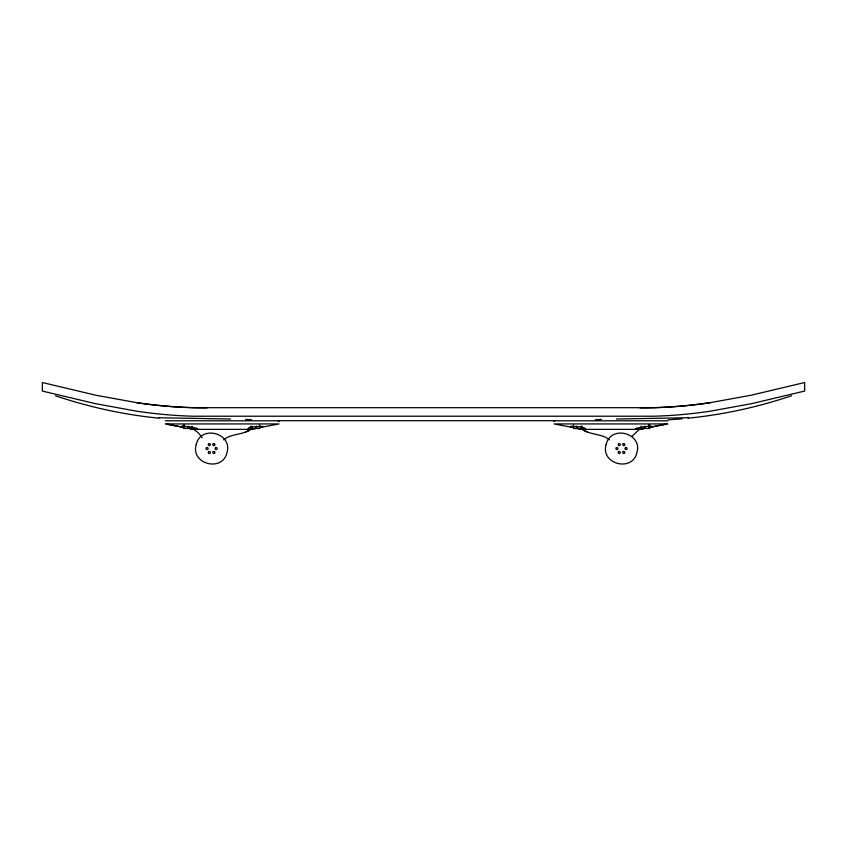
<?xml version="1.0" encoding="UTF-8"?>
<svg xmlns="http://www.w3.org/2000/svg" width="847" height="847" viewBox="0 0 847 847"><rect width="100%" height="100%" fill="white"/><g stroke="black" fill="none" stroke-linecap="round" stroke-linejoin="round"><path stroke-width="1.27" d="M631.83 436.47L639.358 429.365L645.605 428.127M250.416 429.503C242.433 435.231 231.369 433.389 223.661 439.826M247.536 431.261L250.617 429.365L257.086 428.127M245.725 432.055L250.617 429.365L193.783 429.365L187.325 428.127M791.585 395.74C758.118 407.058 723.391 414.67 688.23 418.174L688.23 417.751M260.442 427.428C269.505 425.258 250.183 426.877 249.251 427.629C244.37 430.392 255.487 428.868 256.789 428.148M666.843 423.934L649.183 427.428C661.539 423.468 620.025 430.181 642.682 428.709M259.14 427.735L279.034 423.934L165.366 423.934L184.741 427.64M645.816 428.127L639.358 429.365L582.524 429.365L576.055 428.127M649.691 427.386L667.775 423.934L554.107 423.934L573.991 427.735M710.114 402.696L751.405 395.168L804.65 382.537L804.65 391.07L751.405 403.691L710.114 411.219A475.368 475.368 0 0 1 654.022 416.216L192.978 416.216A475.368 475.368 0 0 1 136.886 411.219L95.595 403.691L42.35 391.07L42.35 382.537L95.595 395.168L136.886 402.696A475.368 475.368 0 0 0 192.978 407.682L654.022 407.693A475.368 475.368 0 0 0 710.114 402.696A475.749 475.749 0 0 1 639.919 407.894M158.77 417.74L230.606 419.021M668.114 419.847L682.163 418.81M595.314 419.752L601.455 419.403M616.394 419.021L688.23 417.74M277.805 420.684L554.69 420.684M165.366 420.8L279.034 420.8L279.034 421.393M667.775 420.8L554.107 420.8L554.107 421.393M192.354 428.476L183.375 428.476L183.375 425.067M640.777 428.476L649.755 428.476L649.755 425.067M245.545 419.403L251.686 419.752M190.448 428.709C213.105 430.181 171.592 423.468 183.947 427.428L166.287 423.934M572.72 427.428C565.118 425.522 578.935 426.602 580.502 426.973C592.519 429.63 579.634 429.704 576.341 428.148M187.526 428.127C194.005 427.989 198.844 432.743 202.158 437.761M278.102 420.536L279.034 420.811M55.415 395.74C88.882 407.058 123.609 414.67 158.77 418.174L158.77 417.751M582.715 429.503C590.698 435.231 601.772 433.389 609.48 439.826M587.405 432.055L582.524 429.365L585.595 431.261M648.707 425.067L648.707 428.476M644.345 426.2L644.345 428.476M641.041 426.2L641.041 428.476M582.143 426.2L582.143 428.476L573.44 428.476L573.44 425.067M581.095 426.2L581.095 428.476M576.743 426.2L576.743 428.476M259.701 425.067L259.701 428.476L250.987 428.476L250.987 426.2M256.387 426.2L256.387 428.476M252.035 426.2L252.035 428.476M192.089 426.2L192.089 428.476M188.786 426.2L188.786 428.476M184.434 425.067L184.434 428.476M207.081 407.894A475.749 475.749 0 0 1 136.886 402.696M196.239 444.431C190.204 463.976 222.433 472.605 226.975 452.669C233.02 433.124 200.781 424.485 196.239 444.431M606.156 444.431C600.11 463.976 632.349 472.605 636.891 452.669C642.937 433.124 610.698 424.485 606.156 444.431M206.499 447.565L205.927 448.55L206.499 449.535L207.631 449.535L208.203 448.55L207.631 447.565L206.499 447.565M208.764 443.627L208.203 444.611L208.764 445.596L209.908 445.596L210.469 444.611L209.908 443.627L208.764 443.627M208.764 451.504L208.203 452.489L208.764 453.463L209.908 453.463L210.469 452.489L209.908 451.504L208.764 451.504M213.317 443.627L212.745 444.611L213.317 445.596L214.45 445.596L215.022 444.611L214.45 443.627L213.317 443.627M213.317 451.504L212.745 452.489L213.317 453.463L214.45 453.463L215.022 452.489L214.45 451.504L213.317 451.504M215.583 447.565L215.022 448.55L215.583 449.535L216.726 449.535L217.287 448.55L216.726 447.565L215.583 447.565M616.404 447.565L615.843 448.55L616.404 449.535L617.548 449.535L618.109 448.55L617.548 447.565L616.404 447.565M618.681 443.627L618.109 444.611L618.681 445.596L619.824 445.596L620.385 444.611L619.824 443.627L618.681 443.627M618.681 451.504L618.109 452.489L618.681 453.463L619.824 453.463L620.385 452.489L619.824 451.504L618.681 451.504M623.233 443.627L622.661 444.611L623.233 445.596L624.366 445.596L624.938 444.611L624.366 443.627L623.233 443.627M623.233 451.504L622.661 452.489L623.233 453.463L624.366 453.463L624.938 452.489L624.366 451.504L623.233 451.504M625.499 447.565L624.938 448.55L625.499 449.535L626.642 449.535L627.204 448.55L626.642 447.565L625.499 447.565"/></g></svg>
